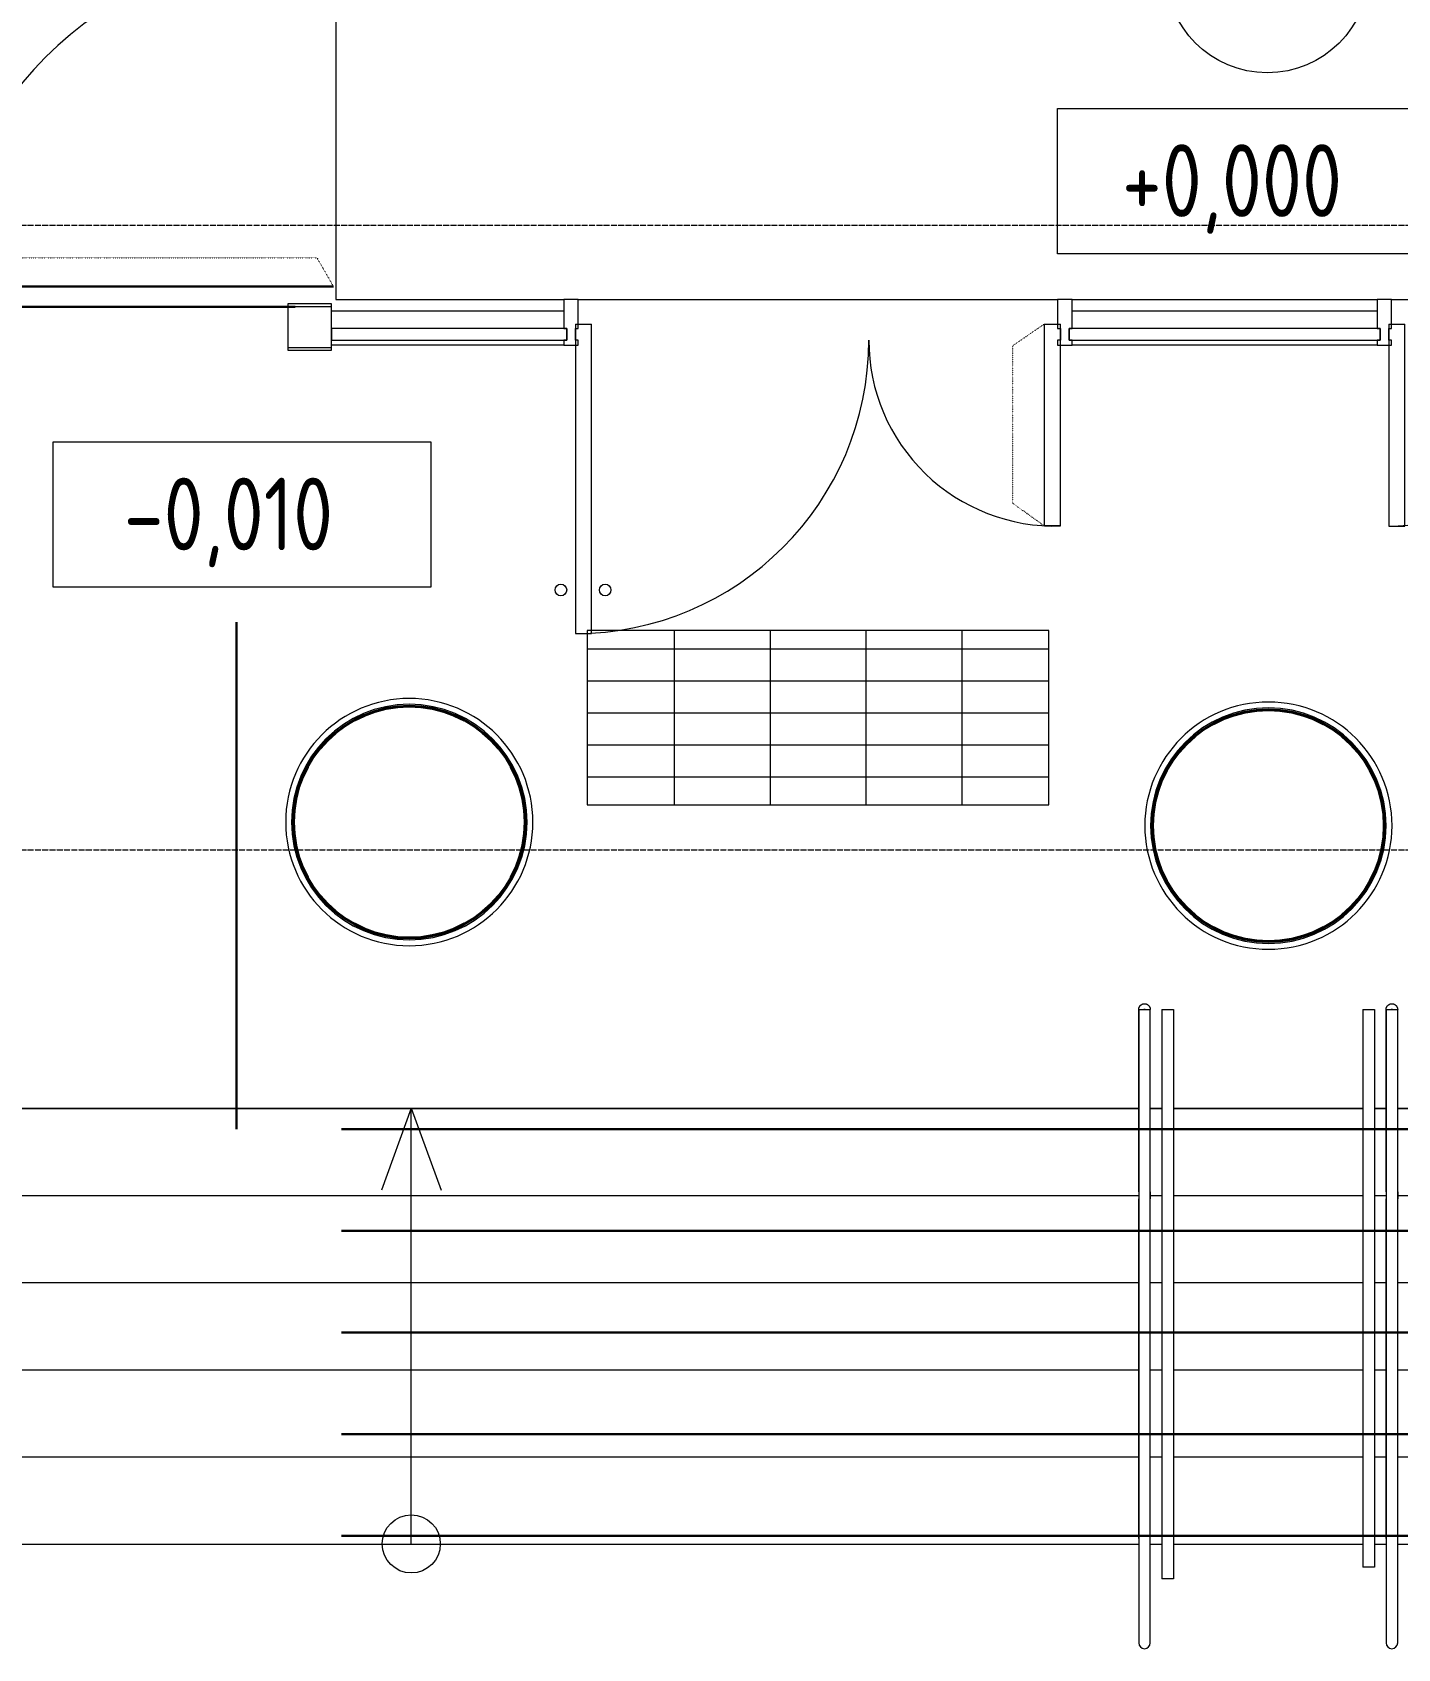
# Model space of a CAD drawing. Header units: millimetres. Extents: x 504091 to 2165846, y 135022 to 442887.
# Drawn here: x 726155 to 730855, y 265429 to 270993 of the extents above; entities that cross this region are included whole.
import ezdxf

# ---------------------------------------------------------------- set-up
doc = ezdxf.new("R2010")
doc.units = ezdxf.units.MM
for name, pattern in [('ADSK_Линия сетки', [25, 20, -2.5, 0, -2.5]), ('ADSK_Пунктирная_п1', [0.53, 0, -0.53]), ('осеваяX2', [4, 2.5, -0.5, 0.5, -0.5])]:
    doc.linetypes.add(name, pattern=pattern)
for name, color, linetype, lineweight in [('Аннотация', 7, 'Continuous', 9), ('Витраж', 7, 'Continuous', 9), ('Двери', 7, 'Continuous', 20), ('Колонны', 7, 'Continuous', 18), ('Лестницы', 7, 'Continuous', 18), ('Марки помещений', 7, 'Continuous', 20), ('Ограждение', 7, 'Continuous', 18), ('Оси', 165, 'осеваяX2', 13), ('отметки', 7, 'Continuous', 20), ('Панели витража', 7, 'Continuous', 9), ('Перекрытие', 7, 'Continuous', 18), ('Стены наружные', 7, 'Continuous', 18), ('Узлы', 7, 'Continuous', 18)]:
    doc.layers.add(name, color=color, linetype=linetype, lineweight=lineweight)
doc.layers.add('Линии', color=7, linetype='Continuous', lineweight=9, true_color=0x00a600)
doc.styles.add('ГОСТ 2.304', font='CS_Gost2304.shx')

# ---------------------------------------------------------------- blocks, each defined once
blk = doc.blocks.new('Системная панель - Стекло - 40мм-5430414-План 1-го этажа')
at = {"layer": 'Панели витража', "lineweight": 18}
for p, q in [((405, 40), (-405, 40)), ((-405, 40), (-405, 0)), ((-405, 0), (405, 0)), ((405, 0), (405, 40))]:
    blk.add_line(p, q, dxfattribs=at)
blk = doc.blocks.new('AC_ДверьВитражная_Однопольная_Алюминиевая - Остекленная Левая-5430404-План 1-го этажа')
at = {"layer": 'Двери', "lineweight": 30}
blk.add_line((607.5, 0), (607.5, -1215), dxfattribs=at)
at = {"layer": 'Двери'}
blk.add_arc((607.5, 0), 1215, 180, 270, dxfattribs=at)
blk = doc.blocks.new('Прямоугольный импост - Импост структурный с накладкой - 100мм-5430409-План 1-го этажа')
at = {"layer": 'Витраж'}
for p, q in [((22126, -300.6), (21326, -300.6)), ((22126, -417.6), (21326, -417.6))]:
    blk.add_line(p, q, dxfattribs=at)
blk = doc.blocks.new('Системная панель - Стекло - 40мм-4289656-План 1-го этажа')
at = {"layer": 'Панели витража', "lineweight": 18}
for p, q in [((535, 40), (-535, 40)), ((-535, 40), (-535, 0)), ((-535, 0), (535, 0)), ((535, 0), (535, 40))]:
    blk.add_line(p, q, dxfattribs=at)
blk = doc.blocks.new('Витражная двухстворчатая дверь - Входная двухстворчатая левая-5972010-План 1-го этажа')
at = {"layer": 'Двери'}
for p, q in [((-835, 55), (-780, 55)), ((-835, 55), (-835, -640)), ((-780, -640), (-780, 55)), ((780, 55), (835, 55)), ((780, -1009.8), (780, 55)), ((835, -1009.8), (835, 55)), ((-835, -640), (-780, -640)), ((780, -1009.8), (835, -1009.8)), ((835, -1009.8), (780, -1009.8))]:
    blk.add_line(p, q, dxfattribs=at)
for centre, radius, start, end in [((-835, 0), 640, 270, 0), ((815, 0), 1010, 180, 271.1346)]:
    blk.add_arc(centre, radius, start, end, dxfattribs=at)
blk = doc.blocks.new('Прямоугольный импост - Импост структурный с накладкой - 100мм-1129151-План 1-го этажа')
at = {"layer": 'Витраж'}
for p, q in [((24926, -300.6), (23876, -300.6)), ((24926, -417.6), (23876, -417.6))]:
    blk.add_line(p, q, dxfattribs=at)
blk = doc.blocks.new('Прямоугольный импост - Импост структурный с накладкой - 160мм-4289652-План 1-го этажа')
at = {"layer": 'Витраж', "lineweight": 18}
for p, q in [((-25, 0), (-25, 17)), ((-25, 17), (25, 17)), ((-15, 0), (-25, 0)), ((-15, -40), (-15, 0)), ((25, 0), (15, 0)), ((15, 0), (15, -40)), ((25, 17), (25, 0)), ((-25, -140), (-25, -40)), ((-25, -40), (-15, -40)), ((15, -40), (25, -40)), ((25, -40), (25, -140)), ((25, -140), (-25, -140))]:
    blk.add_line(p, q, dxfattribs=at)
blk = doc.blocks.new('Витражная двухстворчатая дверь - Входная двухстворчатая левая-5430420-План 1-го этажа')
at = {"layer": 'Двери'}
for p, q in [((-835, 55), (-780, 55)), ((-835, 55), (-835, -1010)), ((-780, -1010), (-780, 55)), ((780, 55), (835, 55)), ((780, -639.7), (780, 55)), ((835, -639.7), (835, 55)), ((780, -639.7), (835, -639.7)), ((835, -639.7), (780, -639.7)), ((-835, -1010), (-780, -1010))]:
    blk.add_line(p, q, dxfattribs=at)
for centre, radius, start, end in [((-835, 0), 1010, 270, 0), ((815, 0), 640, 180, 271.7908)]:
    blk.add_arc(centre, radius, start, end, dxfattribs=at)
blk = doc.blocks.new('Квадратный угловой импост - 150х150 мм-4289663-План 1-го этажа')
at = {"layer": 'Витраж', "lineweight": 18}
for p, q in [((125, 25), (-25, 25)), ((-25, 25), (-25, -125)), ((125, -125), (125, 25)), ((-25, -125), (125, -125))]:
    blk.add_line(p, q, dxfattribs=at)
blk = doc.blocks.new('Квадратный угловой импост - 150х150 мм-4289753-План 1-го этажа')
at = {"layer": 'Витраж', "lineweight": 18}
for p, q in [((-25, 25), (125, 25)), ((-25, -125), (-25, 25)), ((125, 25), (125, -125)), ((125, -125), (-25, -125))]:
    blk.add_line(p, q, dxfattribs=at)
blk = doc.blocks.new('Ограждение - Ограждение-1958639-План 1-го этажа')
at = {"layer": 'Ограждение'}
for p, q in [((24185.2, -2705), (24225.2, -2705)), ((24185.2, -2705), (24185.2, -3045)), ((24225.2, -2705), (24225.2, -3045)), ((24185.2, -3045), (24185.2, -3345)), ((24225.2, -3045), (24225.2, -3345)), ((24185.2, -3345), (24185.2, -4545)), ((24225.2, -3345), (24225.2, -4545)), ((24185.2, -4545), (24185.2, -4665)), ((24225.2, -4545), (24225.2, -4665)), ((24225.2, -4665), (24185.2, -4665))]:
    blk.add_line(p, q, dxfattribs=at)
blk = doc.blocks.new('Тип перил - Перила_Внутренний_-3098167-План 1-го этажа')
at = {"layer": 'Ограждение'}
for p, q in [((24105.2, -2705), (24105.2, -3045)), ((24127.5, -2705), (24122.9, -2705)), ((24145.2, -3045), (24145.2, -2705)), ((24105.2, -3045), (24105.2, -3332.5)), ((24145.2, -3332.5), (24145.2, -3045)), ((24105.2, -3346.6), (24105.2, -4524.6)), ((24145.2, -4524.6), (24145.2, -3346.6)), ((24105.2, -4525.2), (24105.2, -4524.6))]:
    blk.add_line(p, q, dxfattribs=at)
at = {"layer": 'Ограждение', "flags": 128}
for points in [[(24105.2, -3332.5), (24105.2, -3333.7), (24105.2, -3334.9), (24105.2, -3336.1), (24105.2, -3337.3), (24105.2, -3338.5), (24105.2, -3339.6), (24105.2, -3340.8), (24105.2, -3341.9), (24105.2, -3343.1), (24105.2, -3344.2), (24105.2, -3345.3), (24105.2, -3346.4), (24105.2, -3346.6)], [(24145.2, -3346.6), (24145.2, -3345.5), (24145.2, -3344.5), (24145.2, -3343.3), (24145.2, -3342.2), (24145.2, -3341.1), (24145.2, -3339.9), (24145.2, -3338.8), (24145.2, -3337.6), (24145.2, -3336.4), (24145.2, -3335.2), (24145.2, -3334), (24145.2, -3332.8), (24145.2, -3332.5)]]:
    blk.add_lwpolyline(points, dxfattribs=at)
blk = doc.blocks.new('Тип перил - D40-V46-План 1-го этажа')
at = {"layer": 'Ограждение', "flags": 128}
for points in [[(0, 20), (0.8, 20), (1.6, 19.9), (2.4, 19.9), (3.2, 19.7), (4, 19.6), (4.8, 19.4), (5.5, 19.2), (6.3, 19), (7, 18.7), (7.8, 18.4), (8.5, 18.1), (9.2, 17.7), (9.9, 17.4), (10.6, 16.9), (11.3, 16.5), (11.9, 16), (12.6, 15.6), (13.2, 15), (13.8, 14.5), (14.3, 13.9), (14.9, 13.3), (15.4, 12.7), (15.9, 12.1), (16.4, 11.5), (16.8, 10.8), (17.2, 10.1), (17.6, 9.4), (18, 8.7), (18.3, 8), (18.6, 7.2), (18.9, 6.5), (19.2, 5.7), (19.4, 5), (19.6, 4.2), (19.7, 3.4), (19.8, 2.6), (19.9, 1.8), (20, 1), (20, 0.2), (20, 0)], [(20, 0), (20, -0.8), (19.9, -1.6), (19.9, -2.4), (19.7, -3.2), (19.6, -4), (19.4, -4.8), (19.2, -5.5), (19, -6.3), (18.7, -7), (18.4, -7.8), (18.1, -8.5), (17.7, -9.2), (17.4, -9.9), (16.9, -10.6), (16.5, -11.3), (16, -11.9), (15.6, -12.6), (15, -13.2), (14.5, -13.8), (13.9, -14.3), (13.3, -14.9), (12.7, -15.4), (12.1, -15.9), (11.5, -16.4), (10.8, -16.8), (10.1, -17.2), (9.4, -17.6), (8.7, -18), (8, -18.3), (7.2, -18.6), (6.5, -18.9), (5.7, -19.2), (5, -19.4), (4.2, -19.6), (3.4, -19.7), (2.6, -19.8), (1.8, -19.9), (1, -20), (0.2, -20), (0, -20)]]:
    blk.add_lwpolyline(points, dxfattribs=at)
blk = doc.blocks.new('Тип перил - Перила_Внутренний_-V47-План 1-го этажа')
at = {"layer": 'Ограждение'}
for p, q in [((24105.2, -2705), (24145.2, -2705)), ((24105.2, -3332.5), (24105.2, -2705)), ((24145.2, -3332.5), (24145.2, -2705)), ((24105.2, -3332.5), (24105.2, -3356)), ((24145.2, -3332.5), (24145.2, -3356)), ((24105.2, -4525), (24105.2, -3356)), ((24145.2, -4525), (24145.2, -3356))]:
    blk.add_line(p, q, dxfattribs=at)
blk = doc.blocks.new('Тип перил - Перила_Внутренний_-3098185-План 1-го этажа')
at = {"layer": 'Ограждение', "flags": 128}
for points in [[(24105.2, -3332.5), (24105.2, -3333.7), (24105.2, -3334.9), (24105.2, -3336.1), (24105.2, -3337.3), (24105.2, -3338.5), (24105.2, -3339.6), (24105.2, -3340.8), (24105.2, -3341.9), (24105.2, -3343.1), (24105.2, -3344.2), (24105.2, -3345.3), (24105.2, -3346.4), (24105.2, -3346.6)], [(24145.2, -3346.6), (24145.2, -3345.5), (24145.2, -3344.5), (24145.2, -3343.3), (24145.2, -3342.2), (24145.2, -3341.1), (24145.2, -3339.9), (24145.2, -3338.8), (24145.2, -3337.6), (24145.2, -3336.4), (24145.2, -3335.2), (24145.2, -3334), (24145.2, -3332.8)]]:
    blk.add_lwpolyline(points, dxfattribs=at)
blk = doc.blocks.new('Тип перил - D40-V48-План 1-го этажа')
at = {"layer": 'Ограждение', "flags": 128}
for points in [[(4.8, 19.4), (5.5, 19.2), (6.3, 19), (7, 18.7), (7.8, 18.4), (8.5, 18.1), (9.2, 17.7), (9.9, 17.4), (10.6, 16.9), (11.3, 16.5), (11.9, 16), (12.6, 15.6), (13.2, 15), (13.8, 14.5), (14.3, 13.9), (14.9, 13.3), (15.4, 12.7), (15.9, 12.1), (16.4, 11.5), (16.8, 10.8), (17.2, 10.1), (17.6, 9.4), (18, 8.7), (18.3, 8), (18.6, 7.2), (18.9, 6.5), (19.2, 5.7), (19.4, 5), (19.6, 4.2), (19.7, 3.4), (19.8, 2.6), (19.9, 1.8), (20, 1), (20, 0.2), (20, 0)], [(9.4, -17.6), (8.7, -18), (8, -18.3), (7.2, -18.6), (6.5, -18.9), (5.7, -19.2), (5, -19.4), (4.2, -19.6)], [(20, 0), (20, -0.8), (19.9, -1.6), (19.9, -2.4), (19.7, -3.2), (19.6, -4), (19.4, -4.8), (19.2, -5.5), (19, -6.3), (18.7, -7), (18.4, -7.8), (18.1, -8.5), (17.7, -9.2), (17.4, -9.9), (16.9, -10.6), (16.5, -11.3), (16, -11.9), (15.6, -12.6), (15, -13.2), (14.5, -13.8), (13.9, -14.3), (13.3, -14.9), (12.7, -15.4), (12.1, -15.9), (11.5, -16.4), (10.8, -16.8), (10.1, -17.2)]]:
    blk.add_lwpolyline(points, dxfattribs=at)
blk = doc.blocks.new('Тип перил - Перила_Внутренний_-V49-План 1-го этажа')
at = {"layer": 'Ограждение'}
for p, q in [((24105.2, -3332.5), (24105.2, -3346.7)), ((24145.2, -3332.5), (24145.2, -3346.7))]:
    blk.add_line(p, q, dxfattribs=at)
blk = doc.blocks.new('Тип перил - Перила_Внутренний_-V50-План 1-го этажа')
at = {"layer": 'Ограждение'}
for p, q in [((24105.2, -3332.5), (24105.2, -3346.7)), ((24145.2, -3332.5), (24145.2, -3346.7))]:
    blk.add_line(p, q, dxfattribs=at)
blk = doc.blocks.new('Ограждение - Ограждение-3099070-План 1-го этажа')
at = {"layer": 'Ограждение'}
for p, q in [((24876.8, -2705), (24916.8, -2705)), ((24876.8, -2705), (24876.8, -3045)), ((24916.8, -2705), (24916.8, -3045)), ((24876.8, -3045), (24876.8, -3345)), ((24916.8, -3045), (24916.8, -3345)), ((24876.8, -3345), (24876.8, -4545)), ((24916.8, -3345), (24916.8, -4545)), ((24876.8, -4545), (24876.8, -4625)), ((24916.8, -4545), (24916.8, -4625)), ((24916.8, -4625), (24876.8, -4625))]:
    blk.add_line(p, q, dxfattribs=at)
blk = doc.blocks.new('Тип перил - Перила_Внутренний_-3099075-План 1-го этажа')
at = {"layer": 'Ограждение'}
for p, q in [((24956.8, -2705), (24956.8, -3045)), ((24979.1, -2705), (24974.4, -2705)), ((24996.8, -3045), (24996.8, -2705)), ((24956.8, -3045), (24956.8, -3332.5)), ((24996.8, -3332.5), (24996.8, -3045)), ((24956.8, -3346.6), (24956.8, -4524.6)), ((24996.8, -4524.6), (24996.8, -3346.6)), ((24956.8, -4525.2), (24956.8, -4524.6))]:
    blk.add_line(p, q, dxfattribs=at)
at = {"layer": 'Ограждение', "flags": 128}
for points in [[(24956.8, -3332.5), (24956.8, -3333.7), (24956.8, -3334.9), (24956.8, -3336.1), (24956.8, -3337.3), (24956.8, -3338.5), (24956.8, -3339.6), (24956.8, -3340.8), (24956.8, -3341.9), (24956.8, -3343.1), (24956.8, -3344.2), (24956.8, -3345.3), (24956.8, -3346.4), (24956.8, -3346.6)], [(24996.8, -3346.6), (24996.8, -3345.5), (24996.8, -3344.5), (24996.8, -3343.3), (24996.8, -3342.2), (24996.8, -3341.1), (24996.8, -3339.9), (24996.8, -3338.8), (24996.8, -3337.6), (24996.8, -3336.4), (24996.8, -3335.2), (24996.8, -3334), (24996.8, -3332.8), (24996.8, -3332.5)]]:
    blk.add_lwpolyline(points, dxfattribs=at)
blk = doc.blocks.new('Тип перил - Перила_Внутренний_-3099086-План 1-го этажа')
at = {"layer": 'Ограждение', "flags": 128}
for points in [[(24956.8, -3332.5), (24956.8, -3333.7), (24956.8, -3334.9), (24956.8, -3336.1), (24956.8, -3337.3), (24956.8, -3338.5), (24956.8, -3339.6), (24956.8, -3340.8), (24956.8, -3341.9), (24956.8, -3343.1), (24956.8, -3344.2), (24956.8, -3345.3), (24956.8, -3346.4), (24956.8, -3346.6)], [(24996.8, -3346.6), (24996.8, -3345.5), (24996.8, -3344.5), (24996.8, -3343.3), (24996.8, -3342.2), (24996.8, -3341.1), (24996.8, -3339.9), (24996.8, -3338.8), (24996.8, -3337.6), (24996.8, -3336.4), (24996.8, -3335.2), (24996.8, -3334), (24996.8, -3332.8)]]:
    blk.add_lwpolyline(points, dxfattribs=at)
blk = doc.blocks.new('Тип перил - Перила_Внутренний_-V59-План 1-го этажа')
at = {"layer": 'Ограждение'}
for p, q in [((24956.8, -2705), (24996.8, -2705)), ((24956.8, -3332.5), (24956.8, -2705)), ((24996.8, -3332.5), (24996.8, -2705)), ((24956.8, -3332.5), (24956.8, -3356)), ((24996.8, -3332.5), (24996.8, -3356)), ((24956.8, -4525), (24956.8, -3356)), ((24996.8, -4525), (24996.8, -3356))]:
    blk.add_line(p, q, dxfattribs=at)
blk = doc.blocks.new('ADSK_Стрелка - По умолчанию-2893781-План 1-го этажа')
at = {"layer": 'Узлы'}
blk.add_line((0, 0), (1500, 0), dxfattribs=at)
blk = doc.blocks.new('ADSK_Марка_Помещение_ОдноЗначение - Номер-159740-План 1-го этажа')
at = {"layer": 'Марки помещений'}
blk.add_circle((0, 0), 3.5, dxfattribs=at)
blk = doc.blocks.new('Высотные отметки - Рамка-12095-План 1-го этажа')
at = {"layer": 'Аннотация', "lineweight": 20}
for p, q in [((-6.5, 0), (-6.5, 5)), ((-6.5, 5), (6.5, 5)), ((6.5, 5), (6.5, 0)), ((6.5, 0), (-6.5, 0))]:
    blk.add_line(p, q, dxfattribs=at)

msp = doc.modelspace()

# ---------------------------------------------------------------- hatches: boundary and pattern name
at = {"layer": 'Колонны', "true_color": 0xfbfbf4}
for points in [[(727452.2342, 267868.3104), (727524.5038, 267874.9678), (727590.9249, 267892.7653), (727654.9864, 267922.6377), (727712.8874, 267963.1804), (727765.865, 268017.4409), (727804.9635, 268074.3913), (727833.8938, 268137.4011), (727851.6792, 268204.5558), (727856.5836, 268273.8148), (727851.0812, 268273.8148), (727845.0218, 268204.5558), (727827.0278, 268137.4011), (727797.6458, 268074.3913), (727757.7687, 268017.4409), (727708.6081, 267968.2803), (727651.6577, 267928.4032), (727588.6479, 267899.0213), (727521.4932, 267881.0272), (727452.2342, 267874.9678), (727381.8191, 267881.337), (727313.5435, 267900.083), (727252.8107, 267928.4032), (727195.8602, 267968.2803), (727146.6996, 268017.4409), (727106.8225, 268074.3913), (727077.4406, 268137.4011), (727059.4465, 268204.5558), (727052.4113, 268273.8148), (727046.7297, 268273.8148), (727054.3277, 268198.0351), (727071.1846, 268135.1242), (727101.057, 268071.0626), (727142.2967, 268012.4646), (727195.8602, 267960.184), (727252.8107, 267921.0855), (727315.8205, 267892.1552), (727385.4387, 267874.1542), (727443.858, 267869.0432)], [(730409.845, 267856.0433), (730480.2601, 267862.2038), (730548.5357, 267880.4982), (730612.5973, 267910.3706), (730670.4983, 267950.9133), (730723.4759, 268005.1738), (730762.5744, 268062.1242), (730791.5047, 268125.134), (730809.2901, 268192.2887), (730815.3495, 268261.5477), (730808.692, 268261.5477), (730802.6327, 268192.2887), (730784.6386, 268125.134), (730755.2567, 268062.1242), (730715.3796, 268005.1738), (730666.219, 267956.0132), (730609.2685, 267916.1361), (730546.2587, 267886.7541), (730479.1041, 267868.7601), (730409.845, 267862.7007), (730339.4299, 267869.0699), (730271.1543, 267887.8159), (730210.4215, 267916.1361), (730153.4711, 267956.0132), (730104.3105, 268005.1738), (730064.4334, 268062.1242), (730035.0514, 268125.134), (730017.0574, 268192.2887), (730010.0221, 268261.5477), (730004.3406, 268261.5477), (730011.9386, 268185.768), (730028.7955, 268122.857), (730058.6679, 268058.7955), (730099.9076, 268000.1975), (730153.4711, 267947.9169), (730210.4215, 267908.8184), (730273.4313, 267879.8881), (730340.586, 267862.1027), (730401.4688, 267856.7761)]]:
    msp.add_hatch(color=7, dxfattribs=at).paths.add_polyline_path(points)
at = {"layer": 'Узлы', "lineweight": 9}
h = msp.add_hatch(dxfattribs=at)
h.set_pattern_fill('FP_28', color=256, style=0, pattern_type=2)
h.set_pattern_definition([(0, (705595.3, 269529.61), (0, 110), []), (90, (705595.3, 269529.6), (-330, 2e-14), [])])
h.paths.add_polyline_path([(728677.2451, 268333.7449), (729654.0777, 268333.7449), (729654.0777, 268933.7449), (728064.0777, 268933.7449), (728064.0777, 268333.7449), (728149.4521, 268333.7449)])

# ---------------------------------------------------------------- linework, layer by layer
at = {"layer": 'Аннотация', "lineweight": 20}
for q in [(727356.4716, 267007.2569), (727561.6837, 267007.2569)]:
    msp.add_line((727459.0777, 267289.1646), q, dxfattribs=at)
msp.add_circle((727459.0777, 265789.1646), 100, dxfattribs=at)
at = {"layer": 'Колонны', "lineweight": 40}
for centre, start, end in [((727452.2342, 268273.8148), 0, 180), ((730409.845, 268261.5477), 0, 180), ((727452.2342, 268273.8148), 180, 0), ((730409.845, 268261.5477), 180, 0)]:
    msp.add_arc(centre, 398.847, start, end, dxfattribs=at)
at = {"layer": 'Лестницы'}
for p, q in [((724628.446, 267288.5198), (729963.2895, 267288.5198)), ((730003.2895, 267288.5198), (730043.2895, 267288.5198)), ((730083.2895, 267288.5198), (730734.8316, 267288.5198)), ((730774.8316, 267288.5198), (730814.8316, 267288.5198)), ((730854.8316, 267288.5198), (736257.6033, 267288.5198)), ((724627.9192, 266988.5198), (729963.8163, 266988.5198)), ((724627.9192, 266988.5198), (729963.8163, 266988.5198)), ((730002.7627, 266988.5198), (730043.2895, 266988.5198)), ((730002.7627, 266988.5198), (730043.2895, 266988.5198)), ((730083.2895, 266988.5198), (730734.8316, 266988.5198)), ((730083.2895, 266988.5198), (730734.8316, 266988.5198)), ((730774.8316, 266988.5198), (730815.3584, 266988.5198)), ((730774.8316, 266988.5198), (730815.3584, 266988.5198)), ((730854.3048, 266988.5198), (736258.1301, 266988.5198)), ((730854.3048, 266988.5198), (736258.1301, 266988.5198)), ((724628.446, 266688.5198), (729963.2895, 266688.5198)), ((724628.446, 266688.5198), (729963.2895, 266688.5198)), ((730003.2895, 266688.5198), (730043.2895, 266688.5198)), ((730003.2895, 266688.5198), (730043.2895, 266688.5198)), ((730083.2895, 266688.5198), (730734.8316, 266688.5198)), ((730083.2895, 266688.5198), (730734.8316, 266688.5198)), ((730774.8316, 266688.5198), (730814.8316, 266688.5198)), ((730774.8316, 266688.5198), (730814.8316, 266688.5198)), ((730854.8316, 266688.5198), (736257.6033, 266688.5198)), ((730854.8316, 266688.5198), (736257.6033, 266688.5198)), ((724628.446, 266388.5198), (729963.2895, 266388.5198)), ((724628.446, 266388.5198), (729963.2895, 266388.5198)), ((730003.2895, 266388.5198), (730043.2895, 266388.5198)), ((730003.2895, 266388.5198), (730043.2895, 266388.5198)), ((730083.2895, 266388.5198), (730734.8316, 266388.5198)), ((730083.2895, 266388.5198), (730734.8316, 266388.5198)), ((730774.8316, 266388.5198), (730814.8316, 266388.5198)), ((730774.8316, 266388.5198), (730814.8316, 266388.5198)), ((730854.8316, 266388.5198), (736257.6033, 266388.5198)), ((730854.8316, 266388.5198), (736257.6033, 266388.5198)), ((724628.446, 266088.5198), (729963.2895, 266088.5198)), ((724628.446, 266088.5198), (729963.2895, 266088.5198)), ((730003.2895, 266088.5198), (730043.2895, 266088.5198)), ((730003.2895, 266088.5198), (730043.2895, 266088.5198)), ((730083.2895, 266088.5198), (730734.8316, 266088.5198)), ((730083.2895, 266088.5198), (730734.8316, 266088.5198)), ((730774.8316, 266088.5198), (730814.8316, 266088.5198)), ((730774.8316, 266088.5198), (730814.8316, 266088.5198)), ((730854.8316, 266088.5198), (736257.6033, 266088.5198)), ((730854.8316, 266088.5198), (736257.6033, 266088.5198)), ((724628.446, 265788.5198), (729963.2895, 265788.5198)), ((724628.446, 265788.5198), (729963.2895, 265788.5198)), ((730003.2895, 265788.5198), (730043.2895, 265788.5198)), ((730003.2895, 265788.5198), (730043.2895, 265788.5198)), ((730083.2895, 265788.5198), (730734.8316, 265788.5198)), ((730083.2895, 265788.5198), (730734.8316, 265788.5198)), ((730774.8316, 265788.5198), (730814.8316, 265788.5198)), ((730774.8316, 265788.5198), (730814.8316, 265788.5198)), ((730854.8316, 265788.5198), (736257.6033, 265788.5198)), ((730854.8316, 265788.5198), (736257.6033, 265788.5198))]:
    msp.add_line(p, q, dxfattribs=at)
at = {"layer": 'Лестницы', "color": 2, "lineweight": 30}
for p, q in [((727218.5731, 267216.4951), (733002.1137, 267216.4951)), ((727218.5731, 266867.14), (733002.6405, 266867.14)), ((727218.5731, 266517.14), (733002.1137, 266517.14)), ((727218.5731, 266167.14), (733002.1137, 266167.14)), ((727218.5731, 265817.14), (733002.1137, 265817.14))]:
    msp.add_line(p, q, dxfattribs=at)
msp.add_lwpolyline([(726857.5003, 267217.14), (726857.5003, 268962.2345)], dxfattribs=at)
at = {"layer": 'Линии', "color": 7, "linetype": 'ADSK_Пунктирная_п1'}
for p, q in [((725912.2027, 270216.735), (727133.9552, 270216.735)), ((727133.9552, 270216.735), (727190.9903, 270117.9474)), ((729529.6317, 269913.7836), (729638.3887, 269988.7836)), ((729529.6317, 269371.6436), (729529.6317, 269913.7836)), ((729637.9477, 269292.9474), (729529.6317, 269371.6436))]:
    msp.add_line(p, q, dxfattribs=at)
at = {"layer": 'Линии', "color": 7, "lineweight": 30}
msp.add_line((725844.0777, 270117.9474), (727190.9903, 270117.9474), dxfattribs=at)
at = {"layer": 'Линии', "color": 7}
for p, q in [((729654.0777, 268933.7449), (728064.0777, 268933.7449)), ((728064.0777, 268933.7449), (728064.0777, 268333.7449)), ((729654.0777, 268333.7449), (729654.0777, 268933.7449)), ((728064.0777, 268333.7449), (729654.0777, 268333.7449)), ((729963.2895, 265808.5198), (729963.2895, 265448.5198)), ((730003.2895, 265448.5198), (730003.2895, 265808.5198)), ((730814.8316, 265808.5198), (730814.8316, 265448.5198)), ((730854.8316, 265448.5198), (730854.8316, 265808.5198))]:
    msp.add_line(p, q, dxfattribs=at)
at = {"layer": 'Линии', "color": 7, "lineweight": 18}
for centre in [(727974.0777, 269072.8294), (728126.5777, 269072.8294)]:
    msp.add_circle(centre, 20, dxfattribs=at)
at = {"layer": 'Линии', "color": 7}
for centre in [(729983.2895, 265448.5198), (730834.8316, 265448.5198)]:
    msp.add_arc(centre, 20, 180, 0, dxfattribs=at)
at = {"layer": 'Оси', "linetype": 'ADSK_Линия сетки'}
for p, q in [((694211.5079, 270328.5198), (756226.1358, 270328.5198)), ((694211.5079, 268178.5198), (737186.0071, 268178.5198))]:
    msp.add_line(p, q, dxfattribs=at)
at = {"layer": 'Перекрытие'}
for p, q in [((727199.0777, 271252.9474), (727199.0777, 270072.9474)), ((727199.0777, 270072.9474), (727984.0777, 270072.9474)), ((728034.0777, 270072.9474), (729684.0777, 270072.9474)), ((729734.0777, 270072.9474), (730784.0777, 270072.9474)), ((730834.0777, 270072.9474), (732484.0777, 270072.9474)), ((724628.446, 267289.1646), (729963.2895, 267289.1646)), ((730003.2895, 267289.1646), (730043.2895, 267289.1646)), ((730083.2895, 267289.1646), (730734.8316, 267289.1646)), ((730774.8316, 267289.1646), (730814.8316, 267289.1646)), ((730854.8316, 267289.1646), (736257.6033, 267289.1646))]:
    msp.add_line(p, q, dxfattribs=at)
at = {"layer": 'Стены наружные'}
for centre, radius, start, end in [((727452.2342, 268273.8148), 425.5044, 0, 180), ((730409.845, 268261.5477), 425.5044, 0, 180), ((727452.2342, 268273.8148), 405.5044, 0, 180), ((730409.845, 268261.5477), 405.5044, 0, 180), ((727452.2342, 268273.8148), 425.5044, 180, 0), ((727452.2342, 268273.8148), 405.5044, 180, 0), ((730409.845, 268261.5477), 425.5044, 180, 0), ((730409.845, 268261.5477), 405.5044, 180, 0)]:
    msp.add_arc(centre, radius, start, end, dxfattribs=at)

# ---------------------------------------------------------------- block references
at = {"layer": 'Витраж', "rotation": 180}
msp.add_blockref('Квадратный угловой импост - 150х150 мм-4289663-План 1-го этажа', (727159.0777, 269932.9474), dxfattribs=at)
at = {"layer": 'Витраж', "extrusion": (0, 0, -1)}
for name, p, rotation in [('Квадратный угловой импост - 150х150 мм-4289753-План 1-го этажа', (-727059.0777, 270022.9474), 270.0000000000001), ('Прямоугольный импост - Импост структурный с накладкой - 160мм-4289652-План 1-го этажа', (-728009.0777, 269932.9474), 180), ('Прямоугольный импост - Импост структурный с накладкой - 160мм-4289652-План 1-го этажа', (-729709.0777, 269932.9474), 180), ('Прямоугольный импост - Импост структурный с накладкой - 160мм-4289652-План 1-го этажа', (-730809.0777, 269932.9474), 180)]:
    msp.add_blockref(name, p, dxfattribs=dict(at, rotation=rotation))
at = {"layer": 'Витраж'}
for name in ['Прямоугольный импост - Импост структурный с накладкой - 100мм-5430409-План 1-го этажа', 'Прямоугольный импост - Импост структурный с накладкой - 100мм-1129151-План 1-го этажа']:
    msp.add_blockref(name, (705858.0777, 270333.5198), dxfattribs=at)
at = {"layer": 'Двери', "color": 8, "true_color": 0x7f7f7f, "rotation": 269.9999999999999}
msp.add_blockref('AC_ДверьВитражная_Однопольная_Алюминиевая - Остекленная Левая-5430404-План 1-го этажа', (727059.0777, 270655.4474), dxfattribs=at)
at = {"layer": 'Двери'}
for name, p in [('Витражная двухстворчатая дверь - Входная двухстворчатая левая-5430420-План 1-го этажа', (728859.0777, 269932.9474)), ('Витражная двухстворчатая дверь - Входная двухстворчатая левая-5972010-План 1-го этажа', (731659.0777, 269932.9474))]:
    msp.add_blockref(name, p, dxfattribs=at)
at = {"layer": 'Марки помещений', "xscale": 99.99999999999993, "yscale": 99.99999999999993, "zscale": 99.99999999999993}
msp.add_blockref('ADSK_Марка_Помещение_ОдноЗначение - Номер-159740-План 1-го этажа', (730406.0563, 271203.1738), dxfattribs=at)
at = {"layer": 'Ограждение', "rotation": 90}
for name, p in [('Тип перил - D40-V46-План 1-го этажа', (729983.2895, 267628.5198)), ('Тип перил - D40-V48-План 1-го этажа', (729983.2895, 267628.5198)), ('Тип перил - D40-V46-План 1-го этажа', (730834.8316, 267628.5198)), ('Тип перил - D40-V48-План 1-го этажа', (730834.8316, 267628.5198))]:
    msp.add_blockref(name, p, dxfattribs=at)
at = {"layer": 'Ограждение'}
for name in ['Тип перил - Перила_Внутренний_-3098167-План 1-го этажа', 'Тип перил - Перила_Внутренний_-V47-План 1-го этажа', 'Ограждение - Ограждение-1958639-План 1-го этажа', 'Ограждение - Ограждение-3099070-План 1-го этажа', 'Тип перил - Перила_Внутренний_-3099075-План 1-го этажа', 'Тип перил - Перила_Внутренний_-V59-План 1-го этажа', 'Тип перил - Перила_Внутренний_-3098185-План 1-го этажа', 'Тип перил - Перила_Внутренний_-V49-План 1-го этажа', 'Тип перил - Перила_Внутренний_-V50-План 1-го этажа', 'Тип перил - Перила_Внутренний_-3099086-План 1-го этажа']:
    msp.add_blockref(name, (705858.0777, 270333.5198), dxfattribs=at)
at = {"layer": 'отметки', "lineweight": 20, "xscale": 99.99999999999993, "yscale": 99.99999999999993, "zscale": 99.99999999999993}
for p in [(730334.2871, 270230.5388), (726876.7438, 269082.727)]:
    msp.add_blockref('Высотные отметки - Рамка-12095-План 1-го этажа', p, dxfattribs=at)
at = {"layer": 'Панели витража'}
for name, p in [('Системная панель - Стекло - 40мм-5430414-План 1-го этажа', (727589.0777, 269932.9474)), ('Системная панель - Стекло - 40мм-4289656-План 1-го этажа', (730259.0777, 269932.9474))]:
    msp.add_blockref(name, p, dxfattribs=at)
at = {"layer": 'Узлы', "rotation": 89.99999999999984}
msp.add_blockref('ADSK_Стрелка - По умолчанию-2893781-План 1-го этажа', (727459.0777, 265789.1646), dxfattribs=at)

# ---------------------------------------------------------------- texts
at = {"layer": 'отметки', "lineweight": 20, "char_height": 250, "attachment_point": 1, "line_spacing_factor": 1.022761, "style": 'ГОСТ 2.304'}
for s, insert, width in [('+0,000', (729905.611, 270607.2458), 1028.822569), ('-0,010', (726469.4387, 269459.4341), 977.532294)]:
    msp.add_mtext(s, dxfattribs=dict(at, insert=insert, width=width))

doc.saveas('drawing.dxf')
